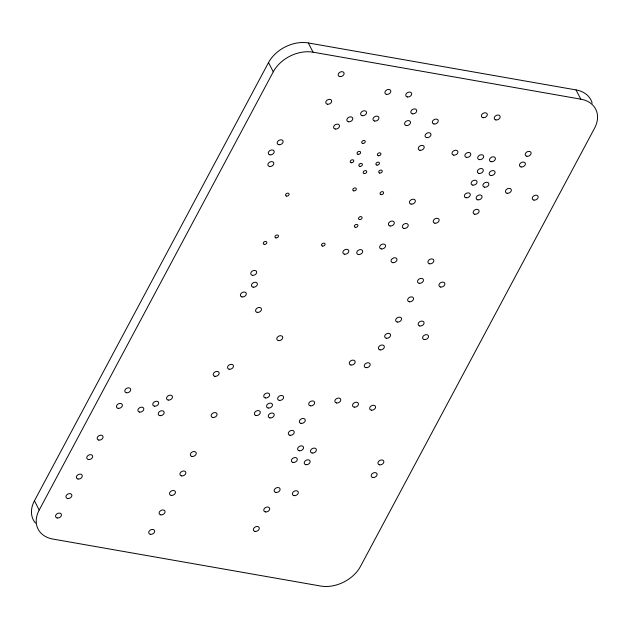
<?xml version="1.0" encoding="UTF-8"?>
<svg xmlns="http://www.w3.org/2000/svg" width="629" height="629" viewBox="0 0 629 629"><rect width="100%" height="100%" fill="white"/><g stroke="black" fill="none" stroke-linecap="round" stroke-linejoin="round"><path stroke-width="0.94" d="M35.531 523.131A31.379 22.723 -27.3 0 1 34.438 500.802L268.512 62.593A31.379 22.723 -27.3 0 1 308.289 42.953L576.022 89.923A31.379 22.723 -27.3 0 1 592.18 103.18M39.202 510.033L273.277 71.824A31.379 22.723 -27.3 0 1 313.053 52.176L580.787 99.154A31.379 22.723 -27.3 0 1 594.562 128.198L360.488 566.407A31.379 22.723 -27.3 0 1 320.711 586.047L52.978 539.077A31.379 22.723 -27.3 0 1 39.202 510.033L34.438 500.802M576.022 89.923L580.787 99.154M308.289 42.953L313.053 52.176M268.512 62.593L273.277 71.824M381.056 194.581A1.879 1.36 -27.3 0 0 383.619 192.631A1.879 1.36 -27.3 0 0 380.836 192.144A1.879 1.36 -27.3 0 0 381.056 194.581M269.959 417.923A3.137 2.272 -27.3 0 0 274.228 414.676A3.137 2.272 -27.3 0 0 269.589 413.858A3.137 2.272 -27.3 0 0 269.959 417.923M429.591 263.803A3.137 2.272 -27.3 0 0 433.861 260.555A3.137 2.272 -27.3 0 0 429.222 259.746A3.137 2.272 -27.3 0 0 429.591 263.803M381.308 248.942A3.137 2.272 -27.3 0 0 385.577 245.695A3.137 2.272 -27.3 0 0 380.938 244.885A3.137 2.272 -27.3 0 0 381.308 248.942M386.324 338.221A3.137 2.272 -27.3 0 0 390.593 334.974A3.137 2.272 -27.3 0 0 385.954 334.164A3.137 2.272 -27.3 0 0 386.324 338.221M351.226 162.722A1.879 1.36 -27.3 0 0 353.789 160.772A1.879 1.36 -27.3 0 0 351.006 160.285A1.879 1.36 -27.3 0 0 351.226 162.722M359.827 166.355A1.879 1.36 -27.3 0 0 362.383 164.413A1.879 1.36 -27.3 0 0 359.599 163.925A1.879 1.36 -27.3 0 0 359.827 166.355M380.081 349.905A3.137 2.272 -27.3 0 0 384.35 346.665A3.137 2.272 -27.3 0 0 379.712 345.848A3.137 2.272 -27.3 0 0 380.081 349.905M265.399 397.953A3.137 2.272 -27.3 0 0 269.668 394.705A3.137 2.272 -27.3 0 0 265.037 393.888A3.137 2.272 -27.3 0 0 265.399 397.953M495.896 119.935A3.137 2.272 -27.3 0 0 500.165 116.695A3.137 2.272 -27.3 0 0 495.526 115.878A3.137 2.272 -27.3 0 0 495.896 119.935M403.975 228.421A3.137 2.272 -27.3 0 0 408.245 225.174A3.137 2.272 -27.3 0 0 403.614 224.364A3.137 2.272 -27.3 0 0 403.975 228.421M526.858 156.259A3.137 2.272 -27.3 0 0 531.128 153.012A3.137 2.272 -27.3 0 0 526.497 152.202A3.137 2.272 -27.3 0 0 526.858 156.259M392.716 262.663A3.137 2.272 -27.3 0 0 396.985 259.415A3.137 2.272 -27.3 0 0 392.354 258.598A3.137 2.272 -27.3 0 0 392.716 262.663M322.512 246.081A1.879 1.36 -27.3 0 0 325.075 244.131A1.879 1.36 -27.3 0 0 322.292 243.643A1.879 1.36 -27.3 0 0 322.512 246.081M521.142 166.968A3.137 2.272 -27.3 0 0 525.412 163.721A3.137 2.272 -27.3 0 0 520.773 162.911A3.137 2.272 -27.3 0 0 521.142 166.968M350.927 365.024A3.137 2.272 -27.3 0 0 355.196 361.785A3.137 2.272 -27.3 0 0 350.557 360.967A3.137 2.272 -27.3 0 0 350.927 365.024M390.059 225.984A3.137 2.272 -27.3 0 0 394.328 222.737A3.137 2.272 -27.3 0 0 389.689 221.919A3.137 2.272 -27.3 0 0 390.059 225.984M424.268 339.55A3.137 2.272 -27.3 0 0 428.538 336.311A3.137 2.272 -27.3 0 0 423.899 335.493A3.137 2.272 -27.3 0 0 424.268 339.55M255.028 531.395A3.137 2.272 -27.3 0 0 259.297 528.148A3.137 2.272 -27.3 0 0 254.666 527.33A3.137 2.272 -27.3 0 0 255.028 531.395M310.38 405.839A3.137 2.272 -27.3 0 0 314.649 402.599A3.137 2.272 -27.3 0 0 310.011 401.782A3.137 2.272 -27.3 0 0 310.38 405.839M466.521 157.384A3.137 2.272 -27.3 0 0 470.791 154.144A3.137 2.272 -27.3 0 0 466.152 153.327A3.137 2.272 -27.3 0 0 466.521 157.384M294.042 495.636A3.137 2.272 -27.3 0 0 298.311 492.389A3.137 2.272 -27.3 0 0 293.672 491.579A3.137 2.272 -27.3 0 0 294.042 495.636M336.515 402.969A3.137 2.272 -27.3 0 0 340.784 399.722A3.137 2.272 -27.3 0 0 336.145 398.912A3.137 2.272 -27.3 0 0 336.515 402.969M354.198 407.136A3.137 2.272 -27.3 0 0 358.467 403.897A3.137 2.272 -27.3 0 0 353.828 403.079A3.137 2.272 -27.3 0 0 354.198 407.136M293.035 462.441A3.137 2.272 -27.3 0 0 297.305 459.194A3.137 2.272 -27.3 0 0 292.666 458.384A3.137 2.272 -27.3 0 0 293.035 462.441M371.33 410.147A3.137 2.272 -27.3 0 0 375.599 406.9A3.137 2.272 -27.3 0 0 370.968 406.09A3.137 2.272 -27.3 0 0 371.33 410.147M286.541 196.099A1.879 1.36 -27.3 0 0 289.104 194.157A1.879 1.36 -27.3 0 0 286.321 193.669A1.879 1.36 -27.3 0 0 286.541 196.099M301.016 423.372A3.137 2.272 -27.3 0 0 305.285 420.125A3.137 2.272 -27.3 0 0 300.654 419.307A3.137 2.272 -27.3 0 0 301.016 423.372M252.426 275.321A3.137 2.272 -27.3 0 0 256.695 272.074A3.137 2.272 -27.3 0 0 252.056 271.264A3.137 2.272 -27.3 0 0 252.426 275.321M453.666 155.135A3.137 2.272 -27.3 0 0 457.936 151.888A3.137 2.272 -27.3 0 0 453.305 151.07A3.137 2.272 -27.3 0 0 453.666 155.135M88.422 459.555A3.137 2.272 -27.3 0 0 92.691 456.316A3.137 2.272 -27.3 0 0 88.052 455.498A3.137 2.272 -27.3 0 0 88.422 459.555M253.125 287.162A3.137 2.272 -27.3 0 0 257.395 283.915A3.137 2.272 -27.3 0 0 252.764 283.105A3.137 2.272 -27.3 0 0 253.125 287.162M98.824 440.08A3.137 2.272 -27.3 0 0 103.093 436.841A3.137 2.272 -27.3 0 0 98.454 436.023A3.137 2.272 -27.3 0 0 98.824 440.08M214.882 376.307A3.137 2.272 -27.3 0 0 219.151 373.06A3.137 2.272 -27.3 0 0 214.513 372.25A3.137 2.272 -27.3 0 0 214.882 376.307M483.041 117.686A3.137 2.272 -27.3 0 0 487.31 114.439A3.137 2.272 -27.3 0 0 482.679 113.621A3.137 2.272 -27.3 0 0 483.041 117.686M411.107 204.111A3.137 2.272 -27.3 0 0 415.376 200.871A3.137 2.272 -27.3 0 0 410.737 200.053A3.137 2.272 -27.3 0 0 411.107 204.111M376.897 165.097A1.879 1.36 -27.3 0 0 379.46 163.147A1.879 1.36 -27.3 0 0 376.677 162.659A1.879 1.36 -27.3 0 0 376.897 165.097M379.68 173.038A1.879 1.36 -27.3 0 0 382.243 171.088A1.879 1.36 -27.3 0 0 379.46 170.601A1.879 1.36 -27.3 0 0 379.68 173.038M358.05 154.333A1.879 1.36 -27.3 0 0 360.614 152.383A1.879 1.36 -27.3 0 0 357.83 151.896A1.879 1.36 -27.3 0 0 358.05 154.333M269.558 166.496A3.137 2.272 -27.3 0 0 273.827 163.249A3.137 2.272 -27.3 0 0 269.188 162.439A3.137 2.272 -27.3 0 0 269.558 166.496M335.249 129.031A3.137 2.272 -27.3 0 0 339.518 125.784A3.137 2.272 -27.3 0 0 334.887 124.974A3.137 2.272 -27.3 0 0 335.249 129.031M278.859 144.694A3.137 2.272 -27.3 0 0 283.129 141.454A3.137 2.272 -27.3 0 0 278.49 140.637A3.137 2.272 -27.3 0 0 278.859 144.694M275.927 237.904A1.879 1.36 -27.3 0 0 278.482 235.961A1.879 1.36 -27.3 0 0 275.706 235.474A1.879 1.36 -27.3 0 0 275.927 237.904M242.055 296.935A3.137 2.272 -27.3 0 0 246.324 293.688A3.137 2.272 -27.3 0 0 241.685 292.87A3.137 2.272 -27.3 0 0 242.055 296.935M348.505 121.767A3.137 2.272 -27.3 0 0 352.775 118.527A3.137 2.272 -27.3 0 0 348.136 117.709A3.137 2.272 -27.3 0 0 348.505 121.767M269.927 154.844A3.137 2.272 -27.3 0 0 274.197 151.597A3.137 2.272 -27.3 0 0 269.558 150.787A3.137 2.272 -27.3 0 0 269.927 154.844M264.266 244.382A1.879 1.36 -27.3 0 0 266.83 242.432A1.879 1.36 -27.3 0 0 264.046 241.945A1.879 1.36 -27.3 0 0 264.266 244.382M229.2 369.231A3.137 2.272 -27.3 0 0 233.469 365.984A3.137 2.272 -27.3 0 0 228.838 365.174A3.137 2.272 -27.3 0 0 229.2 369.231M362.697 143.428A1.879 1.36 -27.3 0 0 365.26 141.486A1.879 1.36 -27.3 0 0 362.477 140.998A1.879 1.36 -27.3 0 0 362.697 143.428M362.304 115.673A3.137 2.272 -27.3 0 0 366.573 112.426A3.137 2.272 -27.3 0 0 361.934 111.608A3.137 2.272 -27.3 0 0 362.304 115.673M78.02 479.031A3.137 2.272 -27.3 0 0 82.289 475.791A3.137 2.272 -27.3 0 0 77.65 474.974A3.137 2.272 -27.3 0 0 78.02 479.031M67.618 498.506A3.137 2.272 -27.3 0 0 71.887 495.267A3.137 2.272 -27.3 0 0 67.248 494.449A3.137 2.272 -27.3 0 0 67.618 498.506M57.208 517.981A3.137 2.272 -27.3 0 0 61.477 514.742A3.137 2.272 -27.3 0 0 56.846 513.924A3.137 2.272 -27.3 0 0 57.208 517.981M191.994 456.426A3.137 2.272 -27.3 0 0 196.264 453.187A3.137 2.272 -27.3 0 0 191.625 452.369A3.137 2.272 -27.3 0 0 191.994 456.426M181.592 475.901A3.137 2.272 -27.3 0 0 185.862 472.662A3.137 2.272 -27.3 0 0 181.223 471.844A3.137 2.272 -27.3 0 0 181.592 475.901M171.19 495.385A3.137 2.272 -27.3 0 0 175.46 492.137A3.137 2.272 -27.3 0 0 170.821 491.32A3.137 2.272 -27.3 0 0 171.19 495.385M160.788 514.86A3.137 2.272 -27.3 0 0 165.057 511.613A3.137 2.272 -27.3 0 0 160.419 510.795A3.137 2.272 -27.3 0 0 160.788 514.86M150.386 534.336A3.137 2.272 -27.3 0 0 154.655 531.088A3.137 2.272 -27.3 0 0 150.017 530.271A3.137 2.272 -27.3 0 0 150.386 534.336M365.913 367.658A3.137 2.272 -27.3 0 0 370.182 364.411A3.137 2.272 -27.3 0 0 365.551 363.601A3.137 2.272 -27.3 0 0 365.913 367.658M275.84 492.436A3.137 2.272 -27.3 0 0 280.109 489.197A3.137 2.272 -27.3 0 0 275.471 488.379A3.137 2.272 -27.3 0 0 275.84 492.436M265.43 511.92A3.137 2.272 -27.3 0 0 269.699 508.672A3.137 2.272 -27.3 0 0 265.068 507.855A3.137 2.272 -27.3 0 0 265.43 511.92M339.841 76.581A3.137 2.272 -27.3 0 0 344.11 73.334A3.137 2.272 -27.3 0 0 339.471 72.524A3.137 2.272 -27.3 0 0 339.841 76.581M358.42 254.509A3.137 2.272 -27.3 0 0 362.689 251.27A3.137 2.272 -27.3 0 0 358.05 250.452A3.137 2.272 -27.3 0 0 358.42 254.509M353.765 190.854A1.879 1.36 -27.3 0 0 356.329 188.912A1.879 1.36 -27.3 0 0 353.545 188.425A1.879 1.36 -27.3 0 0 353.765 190.854M434.883 223.193A3.137 2.272 -27.3 0 0 439.152 219.953A3.137 2.272 -27.3 0 0 434.513 219.136A3.137 2.272 -27.3 0 0 434.883 223.193M479.039 173.431A3.137 2.272 -27.3 0 0 483.308 170.184A3.137 2.272 -27.3 0 0 478.669 169.366A3.137 2.272 -27.3 0 0 479.039 173.431M477.812 199.841A3.137 2.272 -27.3 0 0 482.081 196.594A3.137 2.272 -27.3 0 0 477.442 195.784A3.137 2.272 -27.3 0 0 477.812 199.841M484.574 187.183A3.137 2.272 -27.3 0 0 488.843 183.935A3.137 2.272 -27.3 0 0 484.204 183.125A3.137 2.272 -27.3 0 0 484.574 187.183M490.817 175.499A3.137 2.272 -27.3 0 0 495.086 172.252A3.137 2.272 -27.3 0 0 490.447 171.434A3.137 2.272 -27.3 0 0 490.817 175.499M466.034 197.773A3.137 2.272 -27.3 0 0 470.303 194.526A3.137 2.272 -27.3 0 0 465.664 193.716A3.137 2.272 -27.3 0 0 466.034 197.773M472.796 185.115A3.137 2.272 -27.3 0 0 477.065 181.867A3.137 2.272 -27.3 0 0 472.426 181.058A3.137 2.272 -27.3 0 0 472.796 185.115M440.607 287.036A3.137 2.272 -27.3 0 0 444.876 283.789A3.137 2.272 -27.3 0 0 440.237 282.979A3.137 2.272 -27.3 0 0 440.607 287.036M419.189 283.278A3.137 2.272 -27.3 0 0 423.459 280.031A3.137 2.272 -27.3 0 0 418.82 279.221A3.137 2.272 -27.3 0 0 419.189 283.278M409.306 301.778A3.137 2.272 -27.3 0 0 413.575 298.539A3.137 2.272 -27.3 0 0 408.936 297.721A3.137 2.272 -27.3 0 0 409.306 301.778M419.802 325.987A3.137 2.272 -27.3 0 0 424.072 322.74A3.137 2.272 -27.3 0 0 419.433 321.93A3.137 2.272 -27.3 0 0 419.802 325.987M397.308 322.04A3.137 2.272 -27.3 0 0 401.577 318.801A3.137 2.272 -27.3 0 0 396.938 317.983A3.137 2.272 -27.3 0 0 397.308 322.04M359.521 219.56A1.879 1.36 -27.3 0 0 362.084 217.61A1.879 1.36 -27.3 0 0 359.301 217.123A1.879 1.36 -27.3 0 0 359.521 219.56M154.419 406.169A3.137 2.272 -27.3 0 0 158.689 402.922A3.137 2.272 -27.3 0 0 154.05 402.112A3.137 2.272 -27.3 0 0 154.419 406.169M168.218 400.068A3.137 2.272 -27.3 0 0 172.488 396.828A3.137 2.272 -27.3 0 0 167.849 396.011A3.137 2.272 -27.3 0 0 168.218 400.068M126.453 392.74A3.137 2.272 -27.3 0 0 130.722 389.5A3.137 2.272 -27.3 0 0 126.083 388.683A3.137 2.272 -27.3 0 0 126.453 392.74M256.042 415.478A3.137 2.272 -27.3 0 0 260.304 412.231A3.137 2.272 -27.3 0 0 255.673 411.421A3.137 2.272 -27.3 0 0 256.042 415.478M433.994 123.992A3.137 2.272 -27.3 0 0 438.264 120.744A3.137 2.272 -27.3 0 0 433.625 119.927A3.137 2.272 -27.3 0 0 433.994 123.992M426.714 137.625A3.137 2.272 -27.3 0 0 430.983 134.378A3.137 2.272 -27.3 0 0 426.344 133.56A3.137 2.272 -27.3 0 0 426.714 137.625M406.24 125.509A3.137 2.272 -27.3 0 0 410.509 122.262A3.137 2.272 -27.3 0 0 405.87 121.452A3.137 2.272 -27.3 0 0 406.24 125.509M412.482 113.825A3.137 2.272 -27.3 0 0 416.752 110.578A3.137 2.272 -27.3 0 0 412.113 109.768A3.137 2.272 -27.3 0 0 412.482 113.825M299.278 450.757A3.137 2.272 -27.3 0 0 303.548 447.51A3.137 2.272 -27.3 0 0 298.909 446.7A3.137 2.272 -27.3 0 0 299.278 450.757M305.883 464.697A3.137 2.272 -27.3 0 0 310.152 461.45A3.137 2.272 -27.3 0 0 305.513 460.64A3.137 2.272 -27.3 0 0 305.883 464.697M312.126 453.014A3.137 2.272 -27.3 0 0 316.395 449.766A3.137 2.272 -27.3 0 0 311.756 448.949A3.137 2.272 -27.3 0 0 312.126 453.014M279.323 400.39A3.137 2.272 -27.3 0 0 283.593 397.151A3.137 2.272 -27.3 0 0 278.954 396.333A3.137 2.272 -27.3 0 0 279.323 400.39M268.213 408.032A3.137 2.272 -27.3 0 0 272.483 404.785A3.137 2.272 -27.3 0 0 267.852 403.967A3.137 2.272 -27.3 0 0 268.213 408.032M159.9 415.651A3.137 2.272 -27.3 0 0 164.169 412.404A3.137 2.272 -27.3 0 0 159.53 411.594A3.137 2.272 -27.3 0 0 159.9 415.651M139.552 412.081A3.137 2.272 -27.3 0 0 143.821 408.834A3.137 2.272 -27.3 0 0 139.182 408.024A3.137 2.272 -27.3 0 0 139.552 412.081M118.134 408.323A3.137 2.272 -27.3 0 0 122.403 405.076A3.137 2.272 -27.3 0 0 117.765 404.266A3.137 2.272 -27.3 0 0 118.134 408.323M407.435 96.96A3.137 2.272 -27.3 0 0 411.704 93.721A3.137 2.272 -27.3 0 0 407.065 92.903A3.137 2.272 -27.3 0 0 407.435 96.96M419.952 150.284A3.137 2.272 -27.3 0 0 424.221 147.037A3.137 2.272 -27.3 0 0 419.582 146.219A3.137 2.272 -27.3 0 0 419.952 150.284M355.361 227.344A1.879 1.36 -27.3 0 0 357.917 225.402A1.879 1.36 -27.3 0 0 355.133 224.915A1.879 1.36 -27.3 0 0 355.361 227.344M491.155 161.708A3.137 2.272 -27.3 0 0 495.424 158.461A3.137 2.272 -27.3 0 0 490.785 157.651A3.137 2.272 -27.3 0 0 491.155 161.708M479.369 159.64A3.137 2.272 -27.3 0 0 483.638 156.393A3.137 2.272 -27.3 0 0 479.007 155.583A3.137 2.272 -27.3 0 0 479.369 159.64M289.969 435.276A3.137 2.272 -27.3 0 0 294.238 432.029A3.137 2.272 -27.3 0 0 289.607 431.219A3.137 2.272 -27.3 0 0 289.969 435.276M212.806 417.475A3.137 2.272 -27.3 0 0 217.076 414.236A3.137 2.272 -27.3 0 0 212.437 413.418A3.137 2.272 -27.3 0 0 212.806 417.475M278.466 340.596A3.137 2.272 -27.3 0 0 282.736 337.356A3.137 2.272 -27.3 0 0 278.097 336.539A3.137 2.272 -27.3 0 0 278.466 340.596M257.23 312.377A3.137 2.272 -27.3 0 0 261.499 309.13A3.137 2.272 -27.3 0 0 256.86 308.32A3.137 2.272 -27.3 0 0 257.23 312.377M344.527 254.202A3.137 2.272 -27.3 0 0 348.796 250.955A3.137 2.272 -27.3 0 0 344.157 250.145A3.137 2.272 -27.3 0 0 344.527 254.202M378.367 155.764A1.879 1.36 -27.3 0 0 380.93 153.822A1.879 1.36 -27.3 0 0 378.147 153.327A1.879 1.36 -27.3 0 0 378.367 155.764M386.568 94.366A3.137 2.272 -27.3 0 0 390.837 91.119A3.137 2.272 -27.3 0 0 386.198 90.309A3.137 2.272 -27.3 0 0 386.568 94.366M374.664 121.035A3.137 2.272 -27.3 0 0 378.933 117.788A3.137 2.272 -27.3 0 0 374.294 116.978A3.137 2.272 -27.3 0 0 374.664 121.035M364.199 173.518A1.879 1.36 -27.3 0 0 366.762 171.568A1.879 1.36 -27.3 0 0 363.979 171.08A1.879 1.36 -27.3 0 0 364.199 173.518M327.418 104.225A3.137 2.272 -27.3 0 0 331.687 100.978A3.137 2.272 -27.3 0 0 327.049 100.168A3.137 2.272 -27.3 0 0 327.418 104.225M533.903 200.093A3.137 2.272 -27.3 0 0 538.172 196.853A3.137 2.272 -27.3 0 0 533.534 196.036A3.137 2.272 -27.3 0 0 533.903 200.093M372.832 477.505A3.137 2.272 -27.3 0 0 377.101 474.258A3.137 2.272 -27.3 0 0 372.462 473.448A3.137 2.272 -27.3 0 0 372.832 477.505M379.594 464.847A3.137 2.272 -27.3 0 0 383.863 461.6A3.137 2.272 -27.3 0 0 379.232 460.79A3.137 2.272 -27.3 0 0 379.594 464.847M474.816 214.222A3.137 2.272 -27.3 0 0 479.086 210.982A3.137 2.272 -27.3 0 0 474.447 210.165A3.137 2.272 -27.3 0 0 474.816 214.222M507.092 193.26A3.137 2.272 -27.3 0 0 511.361 190.021A3.137 2.272 -27.3 0 0 506.73 189.203A3.137 2.272 -27.3 0 0 507.092 193.26"/></g></svg>
